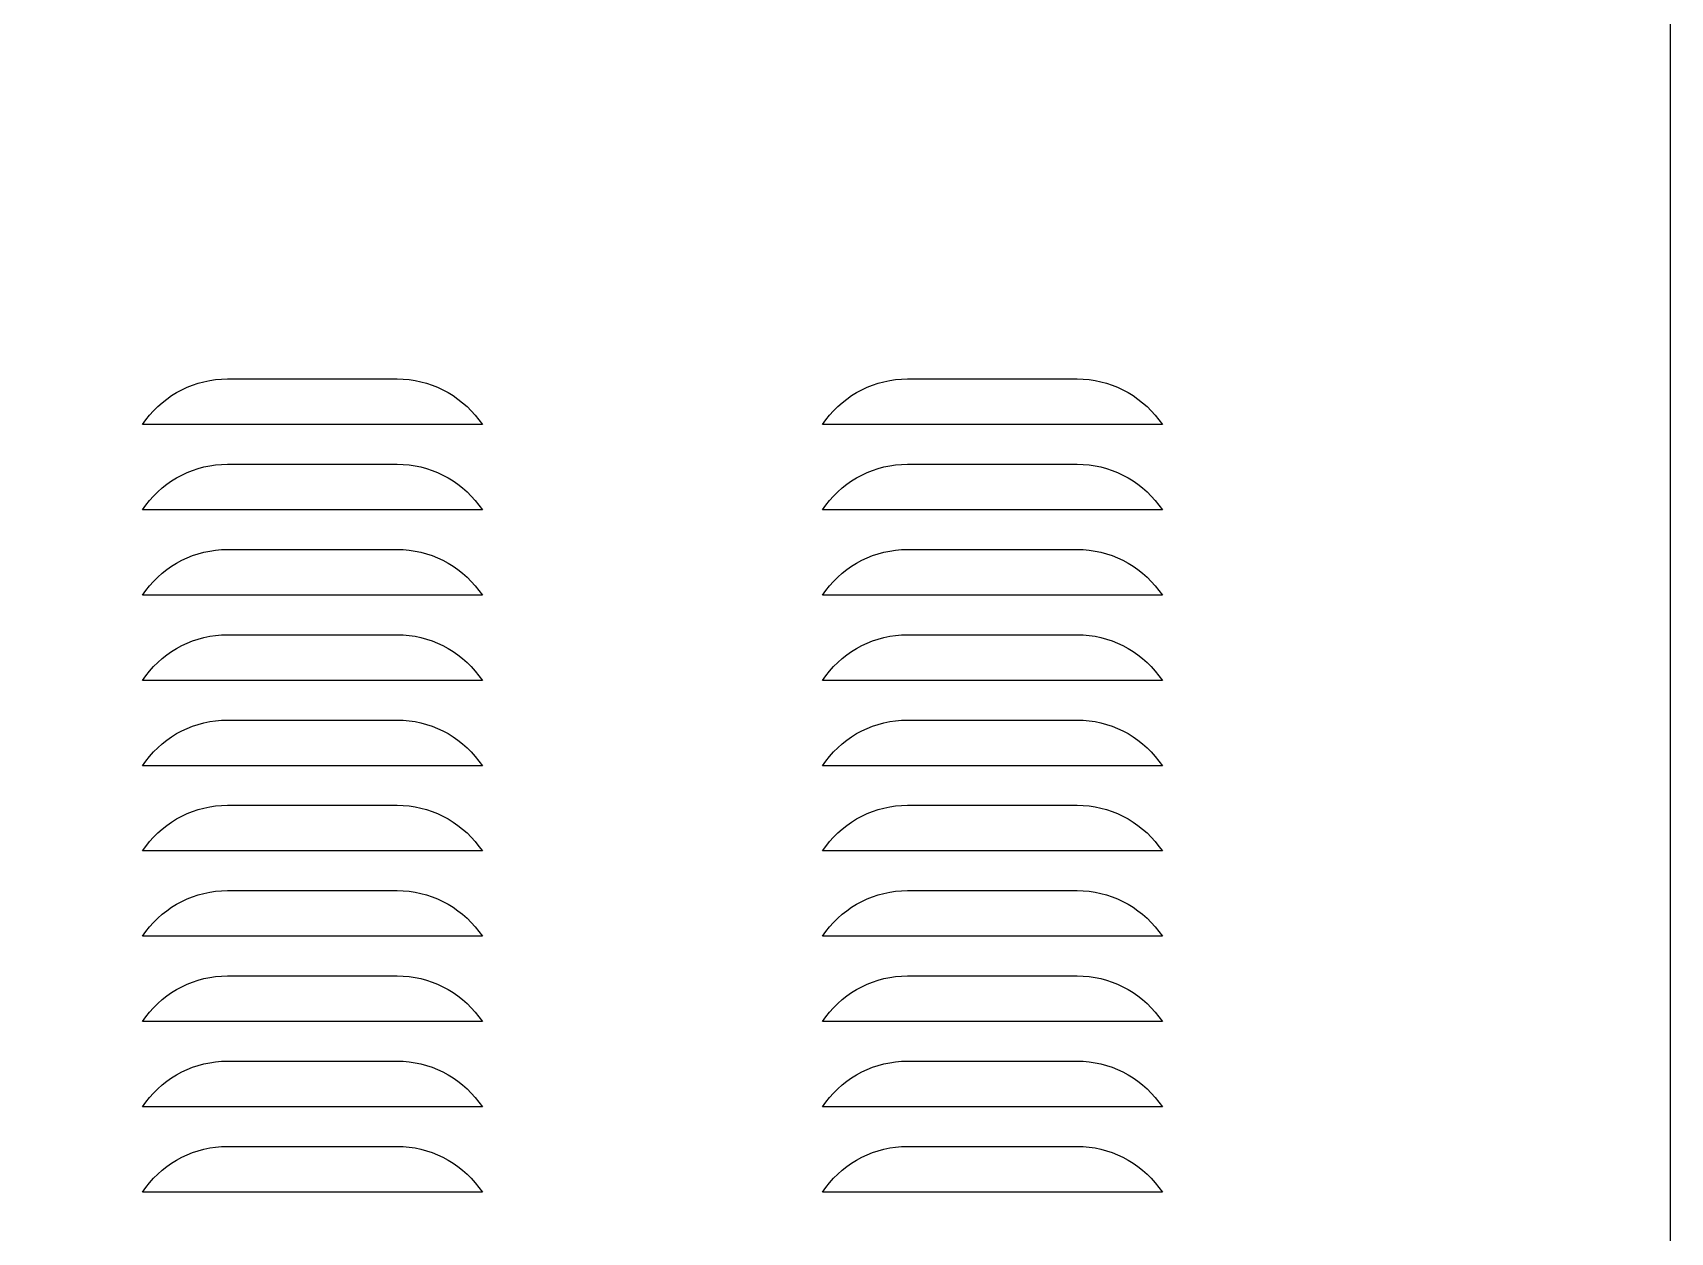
# Model space of a CAD drawing. Header units: millimetres. Extents: x 330554 to 656471, y 11007 to 130943.
# Drawn here: x 458675 to 459879, y 100395 to 101277 of the extents above; entities that cross this region are included whole.
import ezdxf

# ---------------------------------------------------------------- set-up
doc = ezdxf.new("R2010")
doc.units = ezdxf.units.MM
doc.header["$LTSCALE"] = 6
doc.layers.add('Nen', color=7, linetype='Continuous')

msp = doc.modelspace()

# ---------------------------------------------------------------- linework, layer by layer
msp.add_lwpolyline([(457879.435, 104550.701), (459879.435, 104550.701), (459879.435, 100050.701), (457879.435, 100050.701)], close=True)
at = {"layer": 'Nen'}
for points in [[(459006.007, 100989.252), (458756.007, 100989.252), (458758.514, 100992.618, -0.23698272), (458818.67, 101022.827), (458943.345, 101022.827, -0.23698272), (459003.5, 100992.618)], [(459506.007, 100989.252), (459256.007, 100989.252), (459258.514, 100992.618, -0.23698272), (459318.67, 101022.827), (459443.345, 101022.827, -0.23698272), (459503.5, 100992.618)], [(459006.007, 100926.558), (458756.007, 100926.558), (458758.514, 100929.924, -0.23698272), (458818.67, 100960.133), (458943.345, 100960.133, -0.23698272), (459003.5, 100929.924)], [(459506.007, 100926.558), (459256.007, 100926.558), (459258.514, 100929.924, -0.23698272), (459318.67, 100960.133), (459443.345, 100960.133, -0.23698272), (459503.5, 100929.924)], [(459006.007, 100863.864), (458756.007, 100863.864), (458758.514, 100867.23, -0.23698272), (458818.67, 100897.439), (458943.345, 100897.439, -0.23698272), (459003.5, 100867.23)], [(459506.007, 100863.864), (459256.007, 100863.864), (459258.514, 100867.23, -0.23698272), (459318.67, 100897.439), (459443.345, 100897.439, -0.23698272), (459503.5, 100867.23)], [(459006.007, 100801.17), (458756.007, 100801.17), (458758.514, 100804.536, -0.23698272), (458818.67, 100834.745), (458943.345, 100834.745, -0.23698272), (459003.5, 100804.536)], [(459506.007, 100801.17), (459256.007, 100801.17), (459258.514, 100804.536, -0.23698272), (459318.67, 100834.745), (459443.345, 100834.745, -0.23698272), (459503.5, 100804.536)], [(459006.007, 100738.476), (458756.007, 100738.476), (458758.514, 100741.842, -0.23698272), (458818.67, 100772.051), (458943.345, 100772.051, -0.23698272), (459003.5, 100741.842)], [(459506.007, 100738.476), (459256.007, 100738.476), (459258.514, 100741.842, -0.23698272), (459318.67, 100772.051), (459443.345, 100772.051, -0.23698272), (459503.5, 100741.842)], [(459006.007, 100675.782), (458756.007, 100675.782), (458758.514, 100679.148, -0.23698272), (458818.67, 100709.357), (458943.345, 100709.357, -0.23698272), (459003.5, 100679.148)], [(459506.007, 100675.782), (459256.007, 100675.782), (459258.514, 100679.148, -0.23698272), (459318.67, 100709.357), (459443.345, 100709.357, -0.23698272), (459503.5, 100679.148)], [(459006.007, 100613.088), (458756.007, 100613.088), (458758.514, 100616.454, -0.23698272), (458818.67, 100646.663), (458943.345, 100646.663, -0.23698272), (459003.5, 100616.454)], [(459506.007, 100613.088), (459256.007, 100613.088), (459258.514, 100616.454, -0.23698272), (459318.67, 100646.663), (459443.345, 100646.663, -0.23698272), (459503.5, 100616.454)], [(459006.007, 100550.394), (458756.007, 100550.394), (458758.514, 100553.76, -0.23698272), (458818.67, 100583.969), (458943.345, 100583.969, -0.23698272), (459003.5, 100553.76)], [(459506.007, 100550.394), (459256.007, 100550.394), (459258.514, 100553.76, -0.23698272), (459318.67, 100583.969), (459443.345, 100583.969, -0.23698272), (459503.5, 100553.76)], [(459006.007, 100487.7), (458756.007, 100487.7), (458758.514, 100491.066, -0.23698272), (458818.67, 100521.275), (458943.345, 100521.275, -0.23698272), (459003.5, 100491.066)], [(459506.007, 100487.7), (459256.007, 100487.7), (459258.514, 100491.066, -0.23698272), (459318.67, 100521.275), (459443.345, 100521.275, -0.23698272), (459503.5, 100491.066)], [(459006.007, 100425.006), (458756.007, 100425.006), (458758.514, 100428.372, -0.23698272), (458818.67, 100458.581), (458943.345, 100458.581, -0.23698272), (459003.5, 100428.372)], [(459506.007, 100425.006), (459256.007, 100425.006), (459258.514, 100428.372, -0.23698272), (459318.67, 100458.581), (459443.345, 100458.581, -0.23698272), (459503.5, 100428.372)]]:
    msp.add_lwpolyline(points, format="xyb", close=True, dxfattribs=at)

doc.saveas('drawing.dxf')
